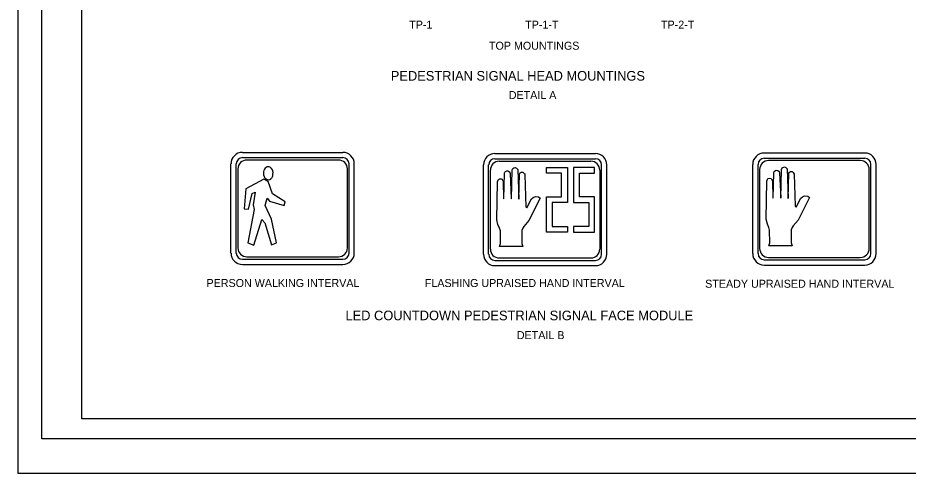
# Model space of a CAD drawing. Extents: x -894 to 866, y -472 to 714.
# Drawn here: x -894 to 218, y -472 to 96 of the extents above; entities that cross this region are included whole.
import ezdxf

# ---------------------------------------------------------------- set-up
doc = ezdxf.new("R2010")
doc.units = 0
for name, color, linetype in [('border_PLOTTING-ELEMENTS', 7, 'Continuous'), ('border_rw_22x34_Cut_Lines', 7, 'Continuous'), ('border_SHEET', 7, 'Continuous'), ('es_DETAIL', 7, 'Continuous'), ('es_DETAIL-anno', 7, 'Continuous')]:
    doc.layers.add(name, color=color, linetype=linetype)

msp = doc.modelspace()

# ---------------------------------------------------------------- linework, layer by layer
at = {"layer": 'border_PLOTTING-ELEMENTS'}
for points in [[(-894, -472.4), (866, -472.4), (866, 713.6), (-894, 713.6)], [(-864, 670.6), (836, 670.6), (836, -429.4), (-864, -429.4)]]:
    msp.add_lwpolyline(points, close=True, dxfattribs=at)
at = {"layer": 'border_rw_22x34_Cut_Lines'}
msp.add_lwpolyline([(-864, 670.6), (836, 670.6), (836, -429.4), (-864, -429.4)], close=True, dxfattribs=at)
at = {"layer": 'border_SHEET'}
for p, q in [((-814, -404.4), (-814, 645.6)), ((811, -404.4), (-814, -404.4))]:
    msp.add_line(p, q, dxfattribs=at)
at = {"layer": 'es_DETAIL'}
for p, q in [((-613.6, -71.7), (-488.1, -71.7)), ((-298.4, -73.2), (-172.8, -73.2)), ((37.9, -72.4), (163.5, -72.4)), ((-627.9, -197.5), (-627.9, -85.9)), ((-621.3, -197.5), (-621.3, -85.9)), ((-613.6, -78.3), (-488.1, -78.3)), ((-493.6, -81.3), (-608.1, -81.3)), ((-480.4, -197.5), (-480.4, -85.9)), ((-473.9, -197.5), (-473.9, -85.9)), ((-312.6, -199), (-312.6, -87.4)), ((-306.1, -199), (-306.1, -87.4)), ((-298.4, -79.8), (-172.8, -79.8)), ((-292.9, -82.8), (-178.4, -82.8)), ((-165.2, -199), (-165.2, -87.4)), ((-158.6, -199), (-158.6, -87.4)), ((23.7, -198.2), (23.7, -86.7)), ((30.3, -198.2), (30.3, -86.7)), ((37.9, -79), (163.5, -79)), ((158, -82), (43.4, -82)), ((171.1, -198.2), (171.1, -86.7)), ((177.7, -198.2), (177.7, -86.7)), ((-619.3, -92.4), (-619.3, -191)), ((-167.2, -93.9), (-167.2, -192.5)), ((32.3, -93.1), (32.3, -191.8)), ((169.1, -191.8), (169.1, -93.1)), ((169.1, -93.1), (169.1, -93.1)), ((-304, -192.5), (-304, -192.5)), ((-613.6, -205.1), (-488.1, -205.1)), ((-608.1, -202.1), (-493.6, -202.1)), ((-298.4, -206.7), (-172.8, -206.7)), ((-178.4, -203.7), (-292.9, -203.7)), ((37.9, -205.9), (163.5, -205.9)), ((43.4, -202.9), (158, -202.9)), ((-613.6, -211.7), (-488.1, -211.7)), ((-298.4, -213.2), (-172.8, -213.2)), ((37.9, -212.4), (163.5, -212.4))]:
    msp.add_line(p, q, dxfattribs=at)
for points in [[(-580.3, -89.7), (-581.3, -89.6), (-582, -89.7), (-582.6, -89.9), (-584.1, -90.8), (-585, -91.5), (-586, -92.8), (-586.7, -94.4), (-587.1, -96.1), (-587.3, -98.1), (-587.2, -99.6), (-586.6, -101.7), (-585.9, -102.9), (-585.1, -104), (-584.1, -104.9), (-582.5, -105.8), (-581.1, -105.9), (-579.5, -105.5), (-578.2, -104.7), (-577.5, -104.1), (-577, -103.5), (-576.5, -102.8), (-576.2, -102.2), (-575.7, -100.9), (-575.4, -99.1), (-575.3, -97), (-575.7, -94.9), (-576.2, -93.5), (-577.3, -91.7), (-577.9, -91.1), (-578.7, -90.5), (-579.5, -90)], [(-292.7, -189.2), (-291.4, -185.6), (-291.5, -169.7), (-292.4, -166.3), (-294.5, -162), (-295.8, -156), (-295.2, -108.5), (-294.8, -107.2), (-294.7, -106.9), (-294.4, -106.4), (-293.7, -105.6), (-293.6, -105.4), (-292.6, -104.8), (-291.6, -104.6), (-290.5, -104.9), (-289.5, -105.3), (-288.6, -106.7), (-288.1, -108.1), (-287.6, -129.4), (-287.2, -129.6), (-286.4, -98.2), (-286.2, -97.4), (-285.7, -96.4), (-285.2, -95.8), (-284.3, -95.2), (-283.3, -94.8), (-282.3, -94.9), (-281.5, -95.2), (-279.8, -96.6), (-279.5, -97), (-279.1, -98.2), (-277.8, -129.4), (-277.4, -129.6), (-276.7, -93.7), (-276.4, -92.6), (-276, -91.9), (-274.6, -90.9), (-273.1, -90.7), (-271.2, -91.3), (-270.4, -92.1), (-269.8, -92.9), (-268.6, -130), (-267.6, -98.6), (-267.2, -97.7), (-266.7, -97.2), (-265.4, -96.6), (-263.6, -96.6), (-262.5, -97.1), (-262.2, -97.3), (-261.6, -97.9), (-261.1, -98.7), (-260.9, -99.6), (-259.5, -139.7), (-258.3, -140.8), (-252.4, -129.8), (-250.4, -128.2), (-247.8, -127), (-243.8, -127.4), (-241.6, -128.8), (-256.1, -157), (-262.3, -164.1), (-263.6, -166.3), (-264.7, -169.1), (-264.7, -185.6), (-263.5, -189.2)], [(-292.7, -189.2), (-291.4, -185.6), (-291.5, -169.7), (-292.4, -166.3), (-294.5, -162), (-295.8, -156), (-295.2, -108.5), (-294.8, -107.2), (-294.7, -106.9), (-294.4, -106.4), (-293.7, -105.6), (-293.6, -105.4), (-292.6, -104.8), (-291.6, -104.6), (-290.5, -104.9), (-289.5, -105.3), (-288.6, -106.7), (-288.1, -108.1), (-287.6, -129.4), (-287.2, -129.6), (-286.4, -98.2), (-286.2, -97.4), (-285.7, -96.4), (-285.2, -95.8), (-284.3, -95.2), (-283.3, -94.8), (-282.3, -94.9), (-281.5, -95.2), (-279.8, -96.6), (-279.5, -97), (-279.1, -98.2), (-277.8, -129.4), (-277.4, -129.6), (-276.7, -93.7), (-276.4, -92.6), (-276, -91.9), (-274.6, -90.9), (-273.1, -90.7), (-271.2, -91.3), (-270.4, -92.1), (-269.8, -92.9), (-268.6, -130), (-267.6, -98.6), (-267.2, -97.7), (-266.7, -97.2), (-265.4, -96.6), (-263.6, -96.6), (-262.5, -97.1), (-262.2, -97.3), (-261.6, -97.9), (-261.1, -98.7), (-260.9, -99.6), (-259.5, -139.7), (-258.3, -140.8), (-252.4, -129.8), (-250.4, -128.2), (-247.8, -127), (-243.8, -127.4), (-241.6, -128.8), (-256.1, -157), (-262.3, -164.1), (-263.6, -166.3), (-264.7, -169.1), (-264.7, -185.6), (-263.5, -189.2)], [(-233.9, -90.6), (-207.8, -90.6), (-207.8, -134.5), (-226.7, -134.5), (-226.7, -164.2), (-207.8, -164.2), (-207.8, -171.3), (-233.9, -171.3), (-233.9, -127.4), (-215.3, -127.4), (-215.3, -97.7), (-233.9, -97.7)], [(-233.9, -90.6), (-207.8, -90.6), (-207.8, -134.5), (-226.7, -134.5), (-226.7, -164.2), (-207.8, -164.2), (-207.8, -171.3), (-233.9, -171.3), (-233.9, -127.4), (-215.3, -127.4), (-215.3, -97.7), (-233.9, -97.7)], [(-174, -90.6), (-200.1, -90.6), (-200.1, -134.5), (-181.2, -134.5), (-181.2, -164.2), (-200.1, -164.2), (-200.1, -171.3), (-174, -171.3), (-174, -127.4), (-192.6, -127.4), (-192.6, -97.7), (-174, -97.7)], [(-174, -90.6), (-200.1, -90.6), (-200.1, -134.5), (-181.2, -134.5), (-181.2, -164.2), (-200.1, -164.2), (-200.1, -171.3), (-174, -171.3), (-174, -127.4), (-192.6, -127.4), (-192.6, -97.7), (-174, -97.7)], [(43.6, -188.4), (45, -184.8), (44.8, -169), (43.9, -165.5), (41.9, -161.3), (40.5, -155.2), (41.2, -107.7), (42.7, -104.5), (44.7, -103.8), (46.8, -104.5), (47.7, -105.9), (48.2, -107.3), (48.7, -128.6), (49.1, -128.8), (49.9, -97.4), (50.6, -95.6), (52, -94.4), (53, -94), (54.8, -94.4), (56.5, -95.8), (57.2, -97.4), (58.6, -128.6), (58.9, -128.8), (59.6, -93), (60.3, -91.1), (63.2, -89.9), (65.1, -90.5), (66.5, -92.1), (67.7, -129.2), (68.7, -97.8), (69.6, -96.4), (70.9, -95.8), (72.7, -95.8), (74.3, -96.9), (75.4, -98.8), (76.8, -139), (78, -140), (83.9, -129), (86, -127.4), (88.5, -126.2), (92.5, -126.6), (94.7, -128), (80.3, -156.2), (74.1, -163.3), (72.7, -165.5), (71.7, -168.3), (71.7, -184.8), (72.9, -188.4)], [(-581.4, -108.1), (-586.7, -105.3), (-609.3, -117.1), (-611.2, -142.2), (-605.9, -142.7), (-601.4, -123), (-597.6, -121.6), (-600.2, -137.1), (-598.7, -143), (-606.9, -184.7), (-599.4, -187.7), (-589.5, -155.7), (-585.6, -159.7), (-577.2, -187.4), (-571, -184.8), (-577.1, -155.1), (-585, -138.1), (-582.5, -129), (-579.7, -132.6), (-561.4, -138.1), (-560.1, -133.5), (-576.2, -123.7)]]:
    msp.add_lwpolyline(points, close=True, dxfattribs=at)
for points in [[(-482.5, -191), (-482.5, -92.4), (-482.5, -92.4)], [(-304, -192.5), (-304, -93.9), (-304, -93.9)]]:
    msp.add_lwpolyline(points, dxfattribs=at)
for centre, radius, start, end in [((-613.6, -85.9), 14.2, 90, 180), ((-488.1, -85.9), 14.2, 0, 90), ((-298.4, -87.4), 14.2, 90, 180), ((-172.8, -87.4), 14.2, 0, 90), ((37.9, -86.7), 14.2, 90, 180), ((163.5, -86.7), 14.2, 0, 90), ((-613.6, -85.9), 7.66, 90, 180), ((-488.1, -85.9), 7.66, 0, 90), ((-298.4, -87.4), 7.66, 90, 180), ((-172.8, -87.4), 7.66, 0, 90), ((37.9, -86.7), 7.66, 90, 180), ((163.5, -86.7), 7.66, 0, 90), ((-613.6, -197.5), 14.2, 180, 270), ((-613.6, -197.5), 7.66, 180, 270), ((-488.1, -197.5), 14.2, 270, 0), ((-488.1, -197.5), 7.66, 270, 0), ((-298.4, -199), 14.2, 180, 270), ((-298.4, -199), 7.66, 180, 270), ((-172.8, -199), 14.2, 270, 0), ((-172.8, -199), 7.66, 270, 0), ((37.9, -198.2), 14.2, 180, 270), ((37.9, -198.2), 7.66, 180, 270), ((163.5, -198.2), 14.2, 270, 0), ((163.5, -198.2), 7.66, 270, 0)]:
    msp.add_arc(centre, radius, start, end, dxfattribs=at)
for centre, major_axis, start_param, end_param in [((-608.1, -92.4), (0, 11.1), 0, 1.570796), ((-493.6, -92.4), (0, 11.1), 4.712389, 6.283185), ((-292.9, -93.9), (0, 11.1), 0, 1.570796), ((-178.4, -93.9), (0, 11.1), 4.712389, 6.283185), ((43.4, -93.1), (0, 11.1), 0, 1.570796), ((158, -93.1), (0, 11.1), 4.712389, 6.283185), ((-608.1, -191), (0, -11.1), 4.712389, 6.283185), ((-493.6, -191), (0, 11.1), 3.141593, 4.712389), ((-292.9, -192.5), (0, -11.1), 4.712389, 6.283185), ((-178.4, -192.5), (0, 11.1), 3.141593, 4.712389), ((43.4, -191.8), (0, -11.1), 4.712389, 6.283185), ((158, -191.8), (0, 11.1), 3.141593, 4.712389)]:
    msp.add_ellipse(centre, major_axis=major_axis, ratio=0.999992, start_param=start_param, end_param=end_param, dxfattribs=at)

# ---------------------------------------------------------------- texts
at = {"layer": 'es_DETAIL-anno'}
for s, height, p in [('TP-1', 10, (-405.3, 82.8)), ('TP-1-T', 10, (-260.5, 82.8)), ('TP-2-T', 10, (-90.9, 82.8)), ('TOP MOUNTINGS', 10, (-305.7, 56.5)), ('PEDESTRIAN SIGNAL HEAD MOUNTINGS', 12, (-428.3, 17.9)), ('DETAIL A', 10, (-281, -5.1)), ('PERSON WALKING INTERVAL', 10, (-658.4, -239.9)), ('FLASHING UPRAISED HAND INTERVAL', 10, (-385.8, -239.9)), ('STEADY UPRAISED HAND INTERVAL', 10, (-35.7, -240.8)), ('LED COUNTDOWN PEDESTRIAN SIGNAL FACE MODULE', 12, (-484.9, -281.4)), ('DETAIL B', 10, (-270.9, -305))]:
    msp.add_text(s, height=height, dxfattribs=at).set_placement(p)

doc.saveas('drawing.dxf')
